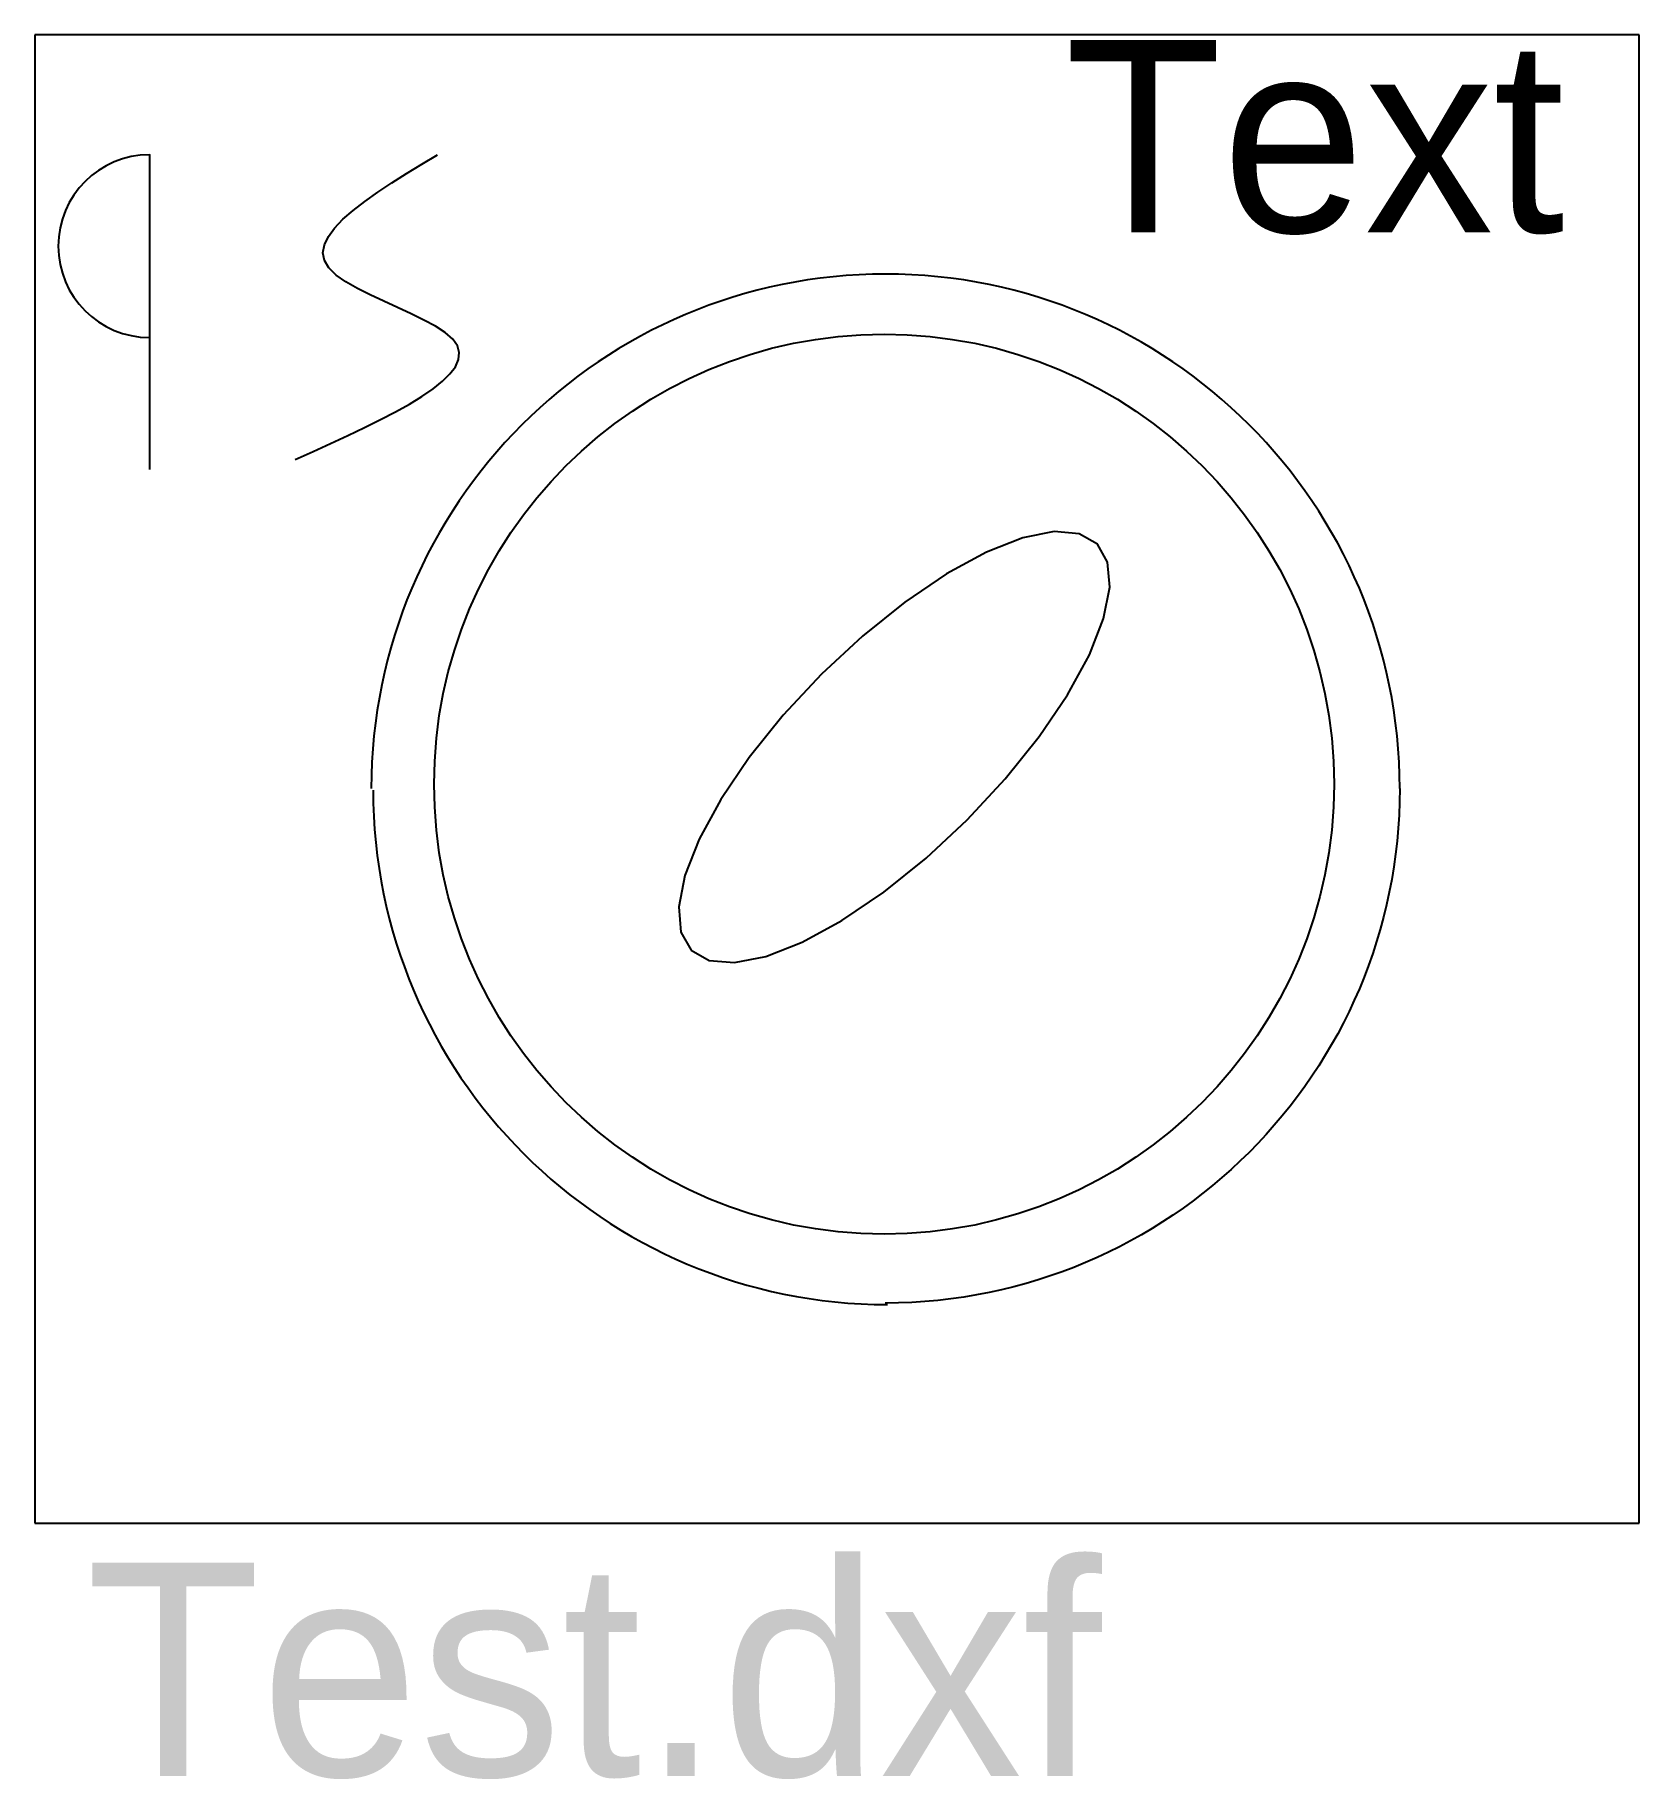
# Model space of a CAD drawing. Extents: x -63 to 238, y -89 to 238.
import ezdxf

# ---------------------------------------------------------------- set-up
doc = ezdxf.new("R2010")
doc.units = 0

msp = doc.modelspace()

# ---------------------------------------------------------------- linework, layer by layer
at = {"color": 1}
msp.add_line((-62.99, 237.59), (-62.99, -41.17), dxfattribs=at)
at = {"color": 3}
msp.add_line((237.53, 237.59), (-62.99, 237.59), dxfattribs=at)
at = {"color": 5}
msp.add_line((237.53, -41.17), (237.53, 237.59), dxfattribs=at)
at = {"color": 4}
msp.add_line((-62.99, -41.17), (237.53, -41.17), dxfattribs=at)
at = {"color": 2}
msp.add_lwpolyline([(-41.49, 156.17), (-41.49, 215.14, 1), (-41.49, 180.9)], format="xyb", dxfattribs=at)
msp.add_lwpolyline([(-14.23, 158.08), (-10.89, 159.57), (-7.59, 161.07), (-4.35, 162.56), (-1.23, 164.04), (1.76, 165.52), (4.57, 166.99), (7.17, 168.44), (9.52, 169.88), (11.6, 171.3), (13.35, 172.7), (14.76, 174.08), (15.78, 175.44), (16.37, 176.77), (16.51, 178.08), (16.16, 179.35), (15.28, 180.59), (13.89, 181.81), (12.06, 183), (9.9, 184.17), (7.5, 185.34), (4.95, 186.5), (2.36, 187.68), (-0.18, 188.87), (-2.57, 190.08), (-4.72, 191.33), (-6.53, 192.61), (-7.9, 193.94), (-8.74, 195.33), (-9.02, 196.77), (-8.76, 198.27), (-8.01, 199.82), (-6.84, 201.41), (-5.28, 203.04), (-3.38, 204.71), (-1.19, 206.4), (1.24, 208.12), (3.86, 209.86), (6.63, 211.61), (9.49, 213.37), (12.4, 215.14)], dxfattribs=at)
at = {"color": 4}
msp.add_lwpolyline([(59.95, 66.14), (63.34, 64.21), (68.07, 63.82), (73.94, 64.98), (80.74, 67.64), (88.2, 71.71), (96.03, 77.03), (103.95, 83.39), (111.63, 90.55), (118.79, 98.23), (125.15, 106.14), (130.47, 113.98), (134.54, 121.44), (137.2, 128.24), (138.36, 134.11), (137.97, 138.83), (136.04, 142.22), (132.65, 144.15), (127.92, 144.55), (122.05, 143.39), (115.25, 140.72), (107.79, 136.66), (99.96, 131.34), (92.04, 124.98), (84.36, 117.82), (77.2, 110.14), (70.84, 102.22), (65.52, 94.39), (61.45, 86.93), (58.79, 80.13), (57.63, 74.26), (58.02, 69.53)], close=True, dxfattribs=at)
at = {"color": 2}
msp.add_circle((96.09, 97.24), 84.29, dxfattribs=at)
for centre, start, end in [((96.4, 96.42), 90, 180), ((96.32, 96.42), 0, 90), ((96.74, 96.14), 180, -90)]:
    msp.add_arc(centre, 96.37, start, end)
at = {"extrusion": (0, 0, -1)}
msp.add_arc((-96.32, 96.42), 96.37, 180, 270, dxfattribs=at)

# ---------------------------------------------------------------- texts
at = {"color": 2}
msp.add_text('Text', height=36, dxfattribs=at).set_placement((129.95, 200.62))
at = {"color": 6}
msp.add_text('Test.dxf', height=40, dxfattribs=at).set_placement((-53.42, -88.56))

doc.saveas('drawing.dxf')
